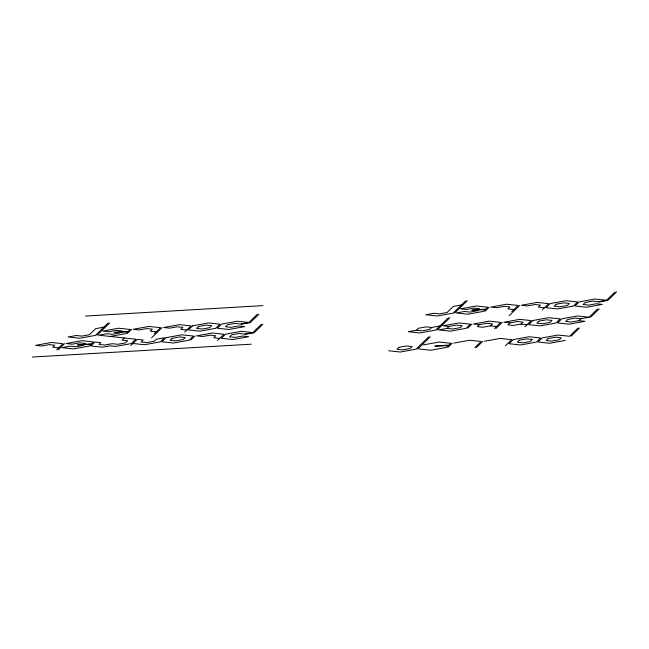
<?xml version="1.0" encoding="UTF-8"?>
<svg xmlns="http://www.w3.org/2000/svg" width="649" height="649" viewBox="0 0 649 649"><rect width="100%" height="100%" fill="white"/><g stroke="black" fill="none" stroke-linecap="round" stroke-linejoin="round"><path stroke-width="0.97" d="M56.674 349.892L63.002 343.727L51.441 342.469L35.654 345.333L41.666 345.982L49.243 344.611L54.8 345.211L52.772 347.191L58.783 347.84M58.248 349.803L64.584 343.629M84.013 344.684L83.283 345.39L75.698 346.769L70.141 346.168L61.939 347.653L73.507 348.902L89.294 346.047L91.12 344.262L77.45 345.065M84.435 344.27L85.311 343.418L79.754 342.818L72.169 344.189L66.166 343.54L81.952 340.676L93.513 341.934L91.541 343.848L77.872 344.651M108.107 323.04L95.444 335.379L79.657 338.234L68.088 336.985L76.29 335.501L81.847 336.101L89.432 334.722L95.687 328.637L103.889 327.153M97.017 335.282L109.689 322.951M120.673 332.215L119.943 332.929L112.358 334.308L106.801 333.708L98.599 335.192L135.828 339.224L131.366 343.572L115.571 346.428L110.022 345.828L102.437 347.207L90.868 345.949L94.851 342.08L100.863 342.729L99.078 344.465L104.627 345.065L112.212 343.694L117.769 344.294L125.354 342.923L127.626 340.709L122.069 340.108L124.267 337.967M121.095 331.809L121.971 330.958L116.414 330.357L108.829 331.728L102.826 331.079L118.613 328.216L130.173 329.473L128.202 331.388L114.524 332.191M127.374 333.497L131.593 329.384M130.83 345.536L137.166 339.37L143.169 340.019L141.141 341.991L146.698 342.591L154.284 341.22L156.312 339.249L164.513 337.756L160.295 341.869L144.508 344.733L132.94 343.475M154.194 333.854L160.522 327.688L148.962 326.431L133.175 329.294L139.186 329.943L146.763 328.572L152.32 329.173L150.292 331.152L156.304 331.801M151.55 337.878L162.104 327.591M184.697 332.061L191.033 325.895L179.473 324.638L163.686 327.502L169.689 328.151L177.274 326.78L182.831 327.38L180.803 329.359L186.815 330.008M190.798 340.076L195.025 335.963M217.618 340.433L223.954 334.267L212.393 333.01L196.606 335.874L202.61 336.523L210.195 335.152L215.752 335.752L213.724 337.731L219.735 338.38M248.9 322.496L237.331 321.239L221.544 324.102L217.318 328.216L228.886 329.465L244.673 326.609L238.662 325.952L231.076 327.331L225.528 326.731L227.556 324.751L235.141 323.38L240.69 323.981L248.9 322.496L257.345 314.27M258.919 314.173L250.23 322.634L241.12 324.289M252.883 332.564L241.323 331.315L225.536 334.17L221.309 338.283L232.877 339.541L248.664 336.677L242.653 336.028L235.068 337.399L229.511 336.799L231.547 334.827L239.124 333.448L244.681 334.048L252.883 332.564L261.336 324.338M262.91 324.249L254.221 332.71L245.103 334.365M448.337 317.759L435.674 330.09L419.887 332.953L408.318 331.696L416.52 330.211L418.548 328.24L426.133 326.861L431.69 327.469L439.892 325.976M431.69 327.469L429.662 329.441L422.077 330.812L416.52 330.211M428.746 336.839L416.074 349.17L400.287 352.034L388.727 350.776M465.739 300.812L453.067 313.151L437.28 316.006L425.72 314.757L433.921 313.272L439.478 313.873L447.064 312.502L453.31 306.409L461.512 304.925M417.656 349.081L430.328 336.742M437.248 330L449.919 317.661M454.649 313.061L467.321 300.722M447.031 328.418L449.059 326.447L456.645 325.068L462.202 325.676L460.173 327.648L452.588 329.019L447.031 328.418L438.829 329.903L450.39 331.16L466.177 328.297L470.403 324.184L458.843 322.934L443.048 325.798L449.059 326.447M478.305 309.995L477.567 310.709L469.99 312.08L464.433 311.479L456.231 312.964L467.791 314.213L483.578 311.358L485.411 309.573L471.734 310.376M478.727 309.581L479.603 308.729L474.046 308.129L466.461 309.5L460.449 308.851L476.236 305.995L487.805 307.245L485.833 309.167L472.156 309.971M448.005 347.296L452.231 343.183M467.604 328.216L471.823 324.102M484.998 311.277L489.224 307.164M490.522 325.863L492.55 323.892L486.993 323.291L479.416 324.662L477.38 326.634L482.937 327.242L490.522 325.863L496.534 326.512M474.825 347.653L481.16 341.488L469.592 340.23L453.805 343.094M494.424 328.572L500.752 322.407L489.192 321.15L473.405 324.013L479.416 324.662M511.818 311.625L518.153 305.46L506.593 304.211L490.806 307.066L496.81 307.723L504.395 306.344L509.952 306.945L507.924 308.924L513.935 309.573M476.407 347.556L482.742 341.39M495.998 328.475L502.334 322.31M509.173 315.649L519.735 305.371M521.033 324.07L523.062 322.099L517.504 321.498L509.919 322.869L507.891 324.841L513.448 325.449L521.033 324.07L527.045 324.719M505.336 345.86L511.672 339.687L500.103 338.437L484.316 341.301M524.927 326.78L531.263 320.614L519.703 319.357L503.916 322.22L509.919 322.869M542.329 309.833L548.665 303.667L537.096 302.418L521.309 305.273L527.321 305.922L534.906 304.551L540.463 305.152L538.435 307.131L544.438 307.78M580.92 318.7L575.371 318.091L567.786 319.47L565.758 321.442L571.307 322.042L578.892 320.671L580.92 318.7L589.13 317.207L597.575 308.989M577.975 328.07L569.53 336.287L557.97 335.038L542.183 337.894L537.956 342.007L549.516 343.264L565.311 340.401M606.523 300.268L594.963 299.019L579.176 301.874L574.949 305.987L586.518 307.237L602.304 304.381L596.293 303.732L588.708 305.103L583.151 304.503L585.179 302.523L592.764 301.152L598.321 301.753L606.523 300.268L614.968 292.042M571.112 336.198L579.557 327.972M590.704 317.118L599.149 308.892M616.55 291.953L607.862 300.414L598.743 302.061M110.16 336.442L125.947 333.586L127.78 331.801L114.102 332.604M423.456 344.879L439.243 342.015L450.812 343.264L448.905 345.122L435.236 345.925L434.814 346.331L448.483 345.528L446.585 347.377L430.798 350.241L419.238 348.984M85.571 316.047L262.942 305.622M32.45 357.047L251.26 344.189M589.13 317.207L577.561 315.958L561.774 318.813L557.548 322.926L569.116 324.184L584.903 321.32L578.892 320.671M166.095 337.667L161.869 341.78L173.437 343.029L189.224 340.173L193.443 336.06L181.882 334.803L166.095 337.667M172.107 338.316L170.079 340.295L175.628 340.895L183.213 339.524L185.241 337.545L179.684 336.945L172.107 338.316M192.615 325.798L188.388 329.911L199.957 331.168L215.744 328.305L219.962 324.192L208.402 322.942L192.615 325.798M198.626 326.455L196.59 328.426L202.147 329.027L209.732 327.656L211.761 325.676L206.204 325.076L198.626 326.455M398.957 347.32L396.928 349.292L402.485 349.892L410.071 348.521L412.099 346.55L406.542 345.941L398.957 347.32M513.245 339.597L509.027 343.71L520.587 344.96L536.374 342.104L540.601 337.991L529.032 336.742L513.245 339.597M532.845 320.517L528.619 324.63L540.187 325.879L555.974 323.024L560.192 318.91L548.632 317.661L532.845 320.517M550.247 303.578L546.02 307.691L557.58 308.94L573.367 306.077L577.594 301.972L566.033 300.714L550.247 303.578M519.257 340.246L517.229 342.226L522.786 342.826L530.371 341.455L532.399 339.476L526.842 338.875L519.257 340.246M538.857 321.166L536.82 323.145L542.377 323.746L549.963 322.375L551.991 320.395L546.434 319.795L538.857 321.166M556.25 304.227L554.222 306.198L559.779 306.807L567.364 305.428L569.392 303.456L563.835 302.856L556.25 304.227M548.186 338.551L546.158 340.522L551.715 341.123L559.3 339.752L561.328 337.772L555.771 337.172L548.186 338.551"/></g></svg>
